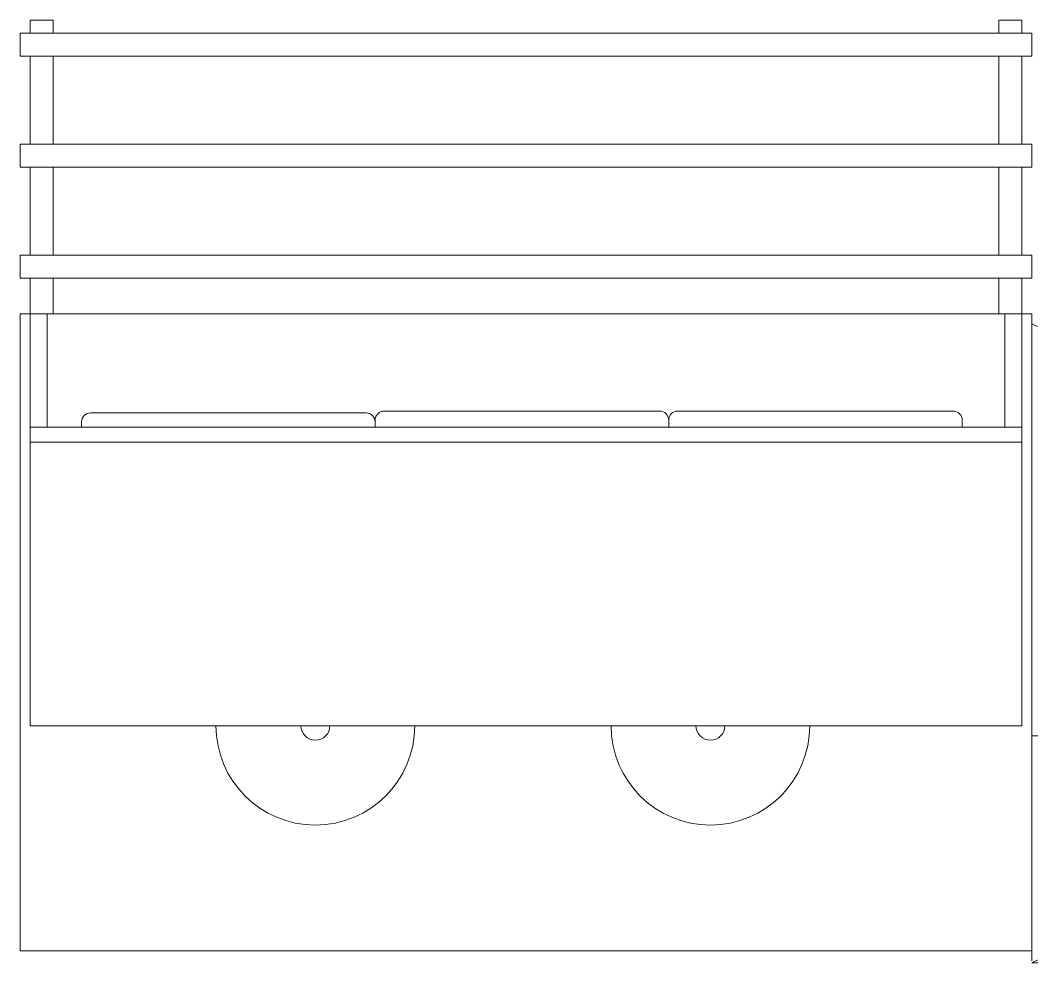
# Model space of a CAD drawing. Header units: millimetres. Extents: x -217756 to 263180, y 55413 to 130608.
# Drawn here: x -207814 to -206694, y 116030 to 117074 of the extents above; entities that cross this region are included whole.
import ezdxf

# ---------------------------------------------------------------- set-up
doc = ezdxf.new("R2010")
doc.units = ezdxf.units.MM
doc.layers.add('ТХ_пищеблок', color=30, linetype='Continuous', lineweight=20)

msp = doc.modelspace()

# ---------------------------------------------------------------- linework, layer by layer
at = {"layer": 'ТХ_пищеблок', "color": 140}
for p, q in [((-206693.7072456494, 116032.3353110496, -917.2249108583514), (-206693.7072456494, 116737.3353110495, -917.2249108583514)), ((-206693.7072456494, 116737.3353110495, -917.2249108583514), (-205193.7072456494, 116032.3353110496, -917.2249108583514)), ((-206693.7072456494, 116030.3353110492, -917.2249108583514), (-205193.7072456494, 116737.3353110495, -917.2249108583514)), ((-206693.7072456494, 116281.4778249585, -917.2249108583514), (-205201.7980760109, 116281.4778249585, -917.2249108583514)), ((-205193.7072456494, 116032.3353110496, -917.2249108583514), (-206693.7072456494, 116030.3353110492, -917.2249108583514))]:
    msp.add_line(p, q, dxfattribs=at)
at = {"layer": 'ТХ_пищеблок', "color": 230, "elevation": -80.22491085835179}
for points in [[(-207802.8558537706, 117059.2824694047), (-207802.8558537706, 117073.5267745715), (-207777.1573669561, 117073.5267745715), (-207777.1573669561, 117059.2824694047)], [(-207802.8558537706, 117059.2824694047), (-207802.8558537706, 117073.5267745715), (-207777.1573669561, 117073.5267745715), (-207777.1573669561, 117059.2824694047)], [(-206704.5279143102, 117059.2824694047), (-206704.5279143102, 117073.5267745715), (-206730.2264011247, 117073.5267745715), (-206730.2264011247, 117059.2824694047)], [(-206704.5279143102, 117059.2824694047), (-206704.5279143102, 117073.5267745715), (-206730.2264011247, 117073.5267745715), (-206730.2264011247, 117059.2824694047)], [(-207802.8558537706, 116936.4372879148), (-207802.8558537706, 117033.5839825904)], [(-207802.8558537706, 116936.4372879148), (-207802.8558537706, 117033.5839825904)], [(-207777.1573669561, 117033.5839825904), (-207777.1573669561, 116936.4372879148)], [(-207777.1573669561, 117033.5839825904), (-207777.1573669561, 116936.4372879148)], [(-206730.2264011247, 117033.5839825904), (-206730.2264011247, 116936.4372879148)], [(-206730.2264011247, 117033.5839825904), (-206730.2264011247, 116936.4372879148)], [(-206704.5279143102, 116936.4372879148), (-206704.5279143102, 117033.5839825904)], [(-206704.5279143102, 116936.4372879148), (-206704.5279143102, 117033.5839825904)], [(-207802.8558537706, 116813.5921064249), (-207802.8558537706, 116910.7388011006)], [(-207802.8558537706, 116813.5921064249), (-207802.8558537706, 116910.7388011006)], [(-207777.1573669561, 116910.7388011006), (-207777.1573669561, 116813.5921064249)], [(-207777.1573669561, 116910.7388011006), (-207777.1573669561, 116813.5921064249)], [(-206730.2264011247, 116910.7388011006), (-206730.2264011247, 116813.5921064249)], [(-206730.2264011247, 116910.7388011006), (-206730.2264011247, 116813.5921064249)], [(-206704.5279143102, 116813.5921064249), (-206704.5279143102, 116910.7388011006)], [(-206704.5279143102, 116813.5921064249), (-206704.5279143102, 116910.7388011006)], [(-207777.1573669561, 116787.8936196101), (-207777.1573669561, 116748.5017745715), (-207802.8558537706, 116748.5017745715), (-207802.8558537706, 116787.8936196101)], [(-207777.1573669561, 116787.8936196101), (-207777.1573669561, 116748.5017745715), (-207802.8558537706, 116748.5017745715), (-207802.8558537706, 116787.8936196101)], [(-206730.2264011247, 116787.8936196101), (-206730.2264011247, 116748.5017745715), (-206704.5279143102, 116748.5017745715), (-206704.5279143102, 116787.8936196101)], [(-206730.2264011247, 116787.8936196101), (-206730.2264011247, 116748.5017745715), (-206704.5279143102, 116748.5017745715), (-206704.5279143102, 116787.8936196101)], [(-206704.5279143102, 116606.6942293556), (-207802.8558537696, 116606.6942293556)], [(-206704.5279143102, 116606.6942293556), (-207802.8558537696, 116606.6942293556)]]:
    msp.add_lwpolyline(points, dxfattribs=at)
for points in [[(-206693.6918840409, 117059.2824694047), (-207813.6918840409, 117059.2824694047), (-207813.6918840409, 117033.5839825904), (-206693.6918840409, 117033.5839825904)], [(-206693.6918840409, 117059.2824694047), (-207813.6918840409, 117059.2824694047), (-207813.6918840409, 117033.5839825904), (-206693.6918840409, 117033.5839825904)], [(-206693.6918840404, 116936.4372879148), (-207813.6918840404, 116936.4372879148), (-207813.6918840404, 116910.7388011006), (-206693.6918840404, 116910.7388011006)], [(-206693.6918840404, 116936.4372879148), (-207813.6918840404, 116936.4372879148), (-207813.6918840404, 116910.7388011006), (-206693.6918840404, 116910.7388011006)], [(-206693.6918840404, 116813.5921064249), (-207813.6918840404, 116813.5921064249), (-207813.6918840404, 116787.8936196101), (-206693.6918840404, 116787.8936196101)], [(-206693.6918840404, 116813.5921064249), (-207813.6918840404, 116813.5921064249), (-207813.6918840404, 116787.8936196101), (-206693.6918840404, 116787.8936196101)], [(-206693.69188404, 116748.5017745715), (-207813.69188404, 116748.5017745715), (-207813.69188404, 116043.5017745715), (-206693.69188404, 116043.5017745715)], [(-206693.69188404, 116748.5017745715), (-207813.69188404, 116748.5017745715), (-207813.69188404, 116043.5017745715), (-206693.69188404, 116043.5017745715)], [(-207802.8558537696, 116623.0252621265), (-207783.9607051635, 116623.0252621265), (-207783.9607051635, 116748.5017745715), (-207802.8558537696, 116748.5017745715)], [(-207802.8558537696, 116623.0252621265), (-207783.9607051635, 116623.0252621265), (-207783.9607051635, 116748.5017745715), (-207802.8558537696, 116748.5017745715)], [(-206704.5279143102, 116623.0252621265), (-206723.4230629163, 116623.0252621265), (-206723.4230629163, 116748.5017745715), (-206704.5279143102, 116748.5017745715)], [(-206704.5279143102, 116623.0252621265), (-206723.4230629163, 116623.0252621265), (-206723.4230629163, 116748.5017745715), (-206704.5279143102, 116748.5017745715)], [(-206704.5279143102, 116292.6692884805), (-207802.8558537696, 116292.6692884805), (-207802.8558537696, 116623.0252621265), (-206704.5279143102, 116623.0252621265)], [(-206704.5279143102, 116292.6692884805), (-207802.8558537696, 116292.6692884805), (-207802.8558537696, 116623.0252621265), (-206704.5279143102, 116623.0252621265)]]:
    msp.add_lwpolyline(points, close=True, dxfattribs=at)
at = {"layer": 'ТХ_пищеблок', "color": 230, "const_width": 0.05000000000000004, "elevation": -80.22491085835179}
msp.add_lwpolyline([(-207253.6668840409, 116748.5017745715, -1), (-207253.7168840409, 116748.5017745715, -1)], format="xyb", close=True, dxfattribs=at)
msp.add_lwpolyline([(-207253.6668840409, 116748.5017745715, -1), (-207253.7168840409, 116748.5017745715, -1)], format="xyb", close=True, dxfattribs=at)
at = {"layer": 'ТХ_пищеблок', "color": 230, "elevation": -80.22491085835179}
for points in [[(-207420.7219207772, 116623.0252621265), (-207420.7219207772, 116628.9381945536, 0.414213562373095), (-207430.7219207776, 116638.9381945541), (-207735.7219207776, 116638.9381945541, 0.4142135623730149), (-207745.7219207772, 116628.9381945536), (-207745.7219207772, 116623.0252621265)], [(-207420.7219207772, 116623.0252621265), (-207420.7219207772, 116628.9381945536, 0.414213562373095), (-207430.7219207776, 116638.9381945541), (-207735.7219207776, 116638.9381945541, 0.4142135623730149), (-207745.7219207772, 116628.9381945536), (-207745.7219207772, 116623.0252621265)], [(-207095.7219207772, 116623.0252621265), (-207095.7219207772, 116630.9381945541, 0.414213562373095), (-207105.7219207776, 116640.9381945536), (-207410.7219207776, 116640.9381945536, 0.414213562373069), (-207420.7219207772, 116630.9381945541), (-207420.7219207772, 116623.0252621265)], [(-207095.7219207772, 116623.0252621265), (-207095.7219207772, 116630.9381945541, 0.414213562373095), (-207105.7219207776, 116640.9381945536), (-207410.7219207776, 116640.9381945536, 0.414213562373069), (-207420.7219207772, 116630.9381945541), (-207420.7219207772, 116623.0252621265)], [(-206770.7219207772, 116623.0252621265), (-206770.7219207772, 116630.9381945541, 0.4142135623731014), (-206780.7219207776, 116640.9381945536), (-207085.7219207772, 116640.9381945536, 0.4142135623730739), (-207095.7219207772, 116630.9381945541), (-207095.7219207772, 116623.0252621265)], [(-206770.7219207772, 116623.0252621265), (-206770.7219207772, 116630.9381945541, 0.4142135623731014), (-206780.7219207776, 116640.9381945536), (-207085.7219207772, 116640.9381945536, 0.4142135623730739), (-207095.7219207772, 116630.9381945541), (-207095.7219207772, 116623.0252621265)]]:
    msp.add_lwpolyline(points, format="xyb", dxfattribs=at)
at = {"layer": 'ТХ_пищеблок', "color": 230}
for centre, radius in [((-207486.9370415605, 116292.6692884805, -80.22491085835179), 110.0000000000001), ((-207486.9370415605, 116292.6692884805, -80.22491085835179), 110.0000000000001), ((-207486.9370415605, 116292.6692884805, -80.22491085835179), 16.01282643323067), ((-207486.9370415605, 116292.6692884805, -80.22491085835179), 16.01282643323067), ((-207049.4761912783, 116292.6692884805, -80.22491085835179), 110.0000000000001), ((-207049.4761912783, 116292.6692884805, -80.22491085835179), 110.0000000000001), ((-207049.4761912783, 116292.6692884805, -80.22491085835179), 16.01282643323067), ((-207049.4761912783, 116292.6692884805, -80.22491085835179), 16.01282643323067)]:
    msp.add_arc(centre, radius, 180, 0, dxfattribs=at)

doc.saveas('drawing.dxf')
